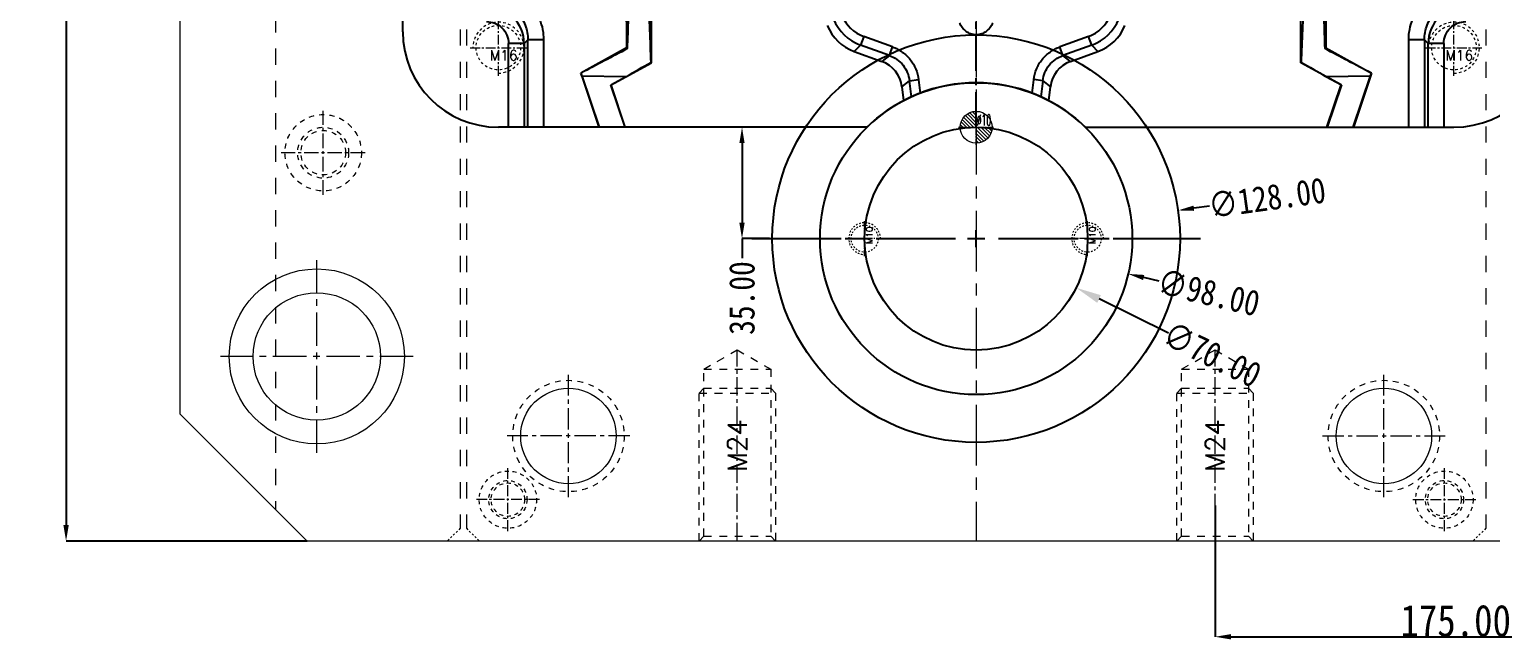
# Model space of a CAD drawing. Header units: millimetres. Extents: x 2667 to 4588, y -8940 to -2822.
# Drawn here: x 3062.3 to 3521.4, y -4825.5 to -4633 of the extents above; entities that cross this region are included whole.
import ezdxf
from ezdxf.enums import TextEntityAlignment as Align

# ---------------------------------------------------------------- set-up
doc = ezdxf.new("R2010")
doc.units = ezdxf.units.MM
doc.header["$LTSCALE"] = 16.335
doc.header["$PDMODE"] = 3
doc.header["$PDSIZE"] = 8
doc.linetypes.add('CENTER', pattern=[0.6, 0.375, -0.075, 0.075, -0.075])
doc.linetypes.add('HIDDEN', pattern=[0.2, 0.1, -0.1])
doc.layers.get('0').update_dxf_attribs({"linetype": 'CONTINUOUS'})
doc.layers.get('Defpoints').update_dxf_attribs({"linetype": 'CONTINUOUS'})
for name, color, linetype, lineweight in [('epin', 13, 'CONTINUOUS', 9), ('moldbase', 7, 'CONTINUOUS', 20), ('screw', 33, 'CONTINUOUS', 13)]:
    doc.layers.add(name, color=color, linetype=linetype, lineweight=lineweight)
doc.styles.get("Standard").update_dxf_attribs({"font": 'txt', "width": 0.85})
doc.styles.add('TXT', font='txt.shx', dxfattribs={"bigfont": 'gbcbig.shx'})
doc.styles.add('TXT05', font='txt.shx', dxfattribs={"width": 0.5, "bigfont": 'gbcbig.shx'})
doc.dimstyles.new('mold', dxfattribs={"dimtxt": 10, "dimasz": 5, "dimexe": 0, "dimexo": 0, "dimgap": 0, "dimtad": 1, "dimzin": 1, "dimdsep": 46, "dimtxsty": 'Standard', "dimcen": 0, "dimclrd": 4, "dimclre": 4, "dimclrt": 6, "dimazin": 0, "dimtfac": 1, "dimtofl": 0, "dimtmove": 0, "dimatfit": 3, "dimfxl": 0, "dimarcsym": 0})
doc.dimstyles.get("Standard").update_dxf_attribs({"dimtxt": 3.5, "dimasz": 3.5, "dimexe": 0.18, "dimexo": 0.0625, "dimgap": 0.09, "dimtad": 1, "dimdsep": 46, "dimtxsty": 'Standard', "dimcen": 0.09, "dimadec": 0, "dimazin": 0, "dimtol": 1, "dimtp": 0.01, "dimtm": 0.01, "dimtfac": 1, "dimtofl": 0, "dimtmove": 0, "dimatfit": 3, "dimfxl": 0, "dimtolj": 1, "dimarcsym": 0})

# ---------------------------------------------------------------- blocks, each defined once
blk = doc.blocks.new('01')
at = {"layer": 'moldbase', "color": 1, "linetype": 'CENTER', "ltscale": 3.109887}
blk.add_line((2987.47, 3033.51), (2987.47, 2533.51), dxfattribs=at)
at = {"layer": 'moldbase', "color": 8, "linetype": 'HIDDEN', "ltscale": 3.109887}
for p, q in [((2825.47, 3029.51), (2825.47, 2537.51)), ((2827.47, 3029.51), (2827.47, 2537.51)), ((3147.47, 3029.51), (3147.47, 2537.51)), ((2767.47, 3023.51), (2767.47, 2543.51))]:
    blk.add_line(p, q, dxfattribs=at)
at = {"layer": 'moldbase'}
for p, q in [((2737.47, 2993.51), (2737.47, 2573.51)), ((2737.47, 2573.51), (2777.47, 2533.51)), ((3197.47, 2533.51), (2777.47, 2533.51))]:
    blk.add_line(p, q, dxfattribs=at)
at = {"layer": 'moldbase', "color": 1, "linetype": 'CENTER', "ltscale": 0.746373}
for p, q in [((2782.47, 2642.31), (2782.47, 2668.71)), ((2795.67, 2655.51), (2769.27, 2655.51))]:
    blk.add_line(p, q, dxfattribs=at)
at = {"layer": 'moldbase', "color": 1, "linetype": 'CENTER', "ltscale": 1.710438}
for p, q in [((2780.47, 2561.26), (2780.47, 2621.76)), ((2810.72, 2591.51), (2750.22, 2591.51))]:
    blk.add_line(p, q, dxfattribs=at)
at = {"layer": 'moldbase', "color": 1, "linetype": 'CENTER', "ltscale": 1.08846}
for p, q in [((2859.47, 2547.26), (2859.47, 2585.76)), ((3115.47, 2547.26), (3115.47, 2585.76)), ((2878.72, 2566.51), (2840.22, 2566.51)), ((3096.22, 2566.51), (3134.72, 2566.51))]:
    blk.add_line(p, q, dxfattribs=at)
at = {"layer": 'moldbase', "color": 1, "linetype": 'CENTER', "ltscale": 0.55978}
for p, q in [((2840.47, 2536.61), (2840.47, 2556.41)), ((3134.47, 2536.61), (3134.47, 2556.41)), ((2850.37, 2546.51), (2830.57, 2546.51)), ((3124.57, 2546.51), (3144.37, 2546.51))]:
    blk.add_line(p, q, dxfattribs=at)
at = {"layer": 'moldbase', "color": 8, "linetype": 'HIDDEN', "ltscale": 0.373186}
for p, q in [((2825.47, 2537.51), (2821.47, 2533.51)), ((2827.47, 2537.51), (2831.47, 2533.51)), ((3147.47, 2537.51), (3143.47, 2533.51))]:
    blk.add_line(p, q, dxfattribs=at)
at = {"layer": 'moldbase', "color": 8, "linetype": 'HIDDEN', "ltscale": 0.995164}
for radius in [12, 8, 7]:
    blk.add_circle((2782.47, 2655.51), radius, dxfattribs=at)
at = {"layer": 'moldbase'}
for centre, radius in [((2780.47, 2591.51), 27.5), ((2780.47, 2591.51), 20), ((2859.47, 2566.51), 15), ((3115.47, 2566.51), 15)]:
    blk.add_circle(centre, radius, dxfattribs=at)
at = {"layer": 'moldbase', "color": 8, "linetype": 'HIDDEN', "ltscale": 1.08846}
for centre in [(2859.47, 2566.51), (3115.47, 2566.51)]:
    blk.add_circle(centre, 17.5, dxfattribs=at)
at = {"layer": 'moldbase', "color": 8, "linetype": 'HIDDEN', "ltscale": 0.746373}
for centre, radius in [((2840.47, 2546.51), 9), ((3134.47, 2546.51), 9), ((2840.47, 2546.51), 6), ((2840.47, 2546.51), 5.25), ((3134.47, 2546.51), 6), ((3134.47, 2546.51), 5.25)]:
    blk.add_circle(centre, radius, dxfattribs=at)
at = {"layer": 'screw', "color": 8, "linetype": 'HIDDEN', "ltscale": 1.492746}
for p, q in [((2901.97, 2587.51), (2912.47, 2593.57)), ((2912.47, 2593.57), (2922.97, 2587.51)), ((3051.97, 2587.51), (3062.47, 2593.57)), ((3062.47, 2593.57), (3072.97, 2587.51)), ((2901.97, 2535.01), (2901.97, 2587.51)), ((2901.97, 2587.51), (2922.97, 2587.51)), ((2922.97, 2587.51), (2922.97, 2535.01)), ((3051.97, 2535.01), (3051.97, 2587.51)), ((3051.97, 2587.51), (3072.97, 2587.51)), ((3072.97, 2587.51), (3072.97, 2535.01)), ((2900.47, 2533.51), (2901.97, 2535.01)), ((2901.97, 2535.01), (2922.97, 2535.01)), ((2922.97, 2535.01), (2924.47, 2533.51)), ((3050.47, 2533.51), (3051.97, 2535.01)), ((3051.97, 2535.01), (3072.97, 2535.01)), ((3072.97, 2535.01), (3074.47, 2533.51))]:
    blk.add_line(p, q, dxfattribs=at)
at = {"layer": 'screw', "color": 1, "linetype": 'CENTER', "ltscale": 0.932966}
for p, q in [((2912.47, 2533.51), (2912.47, 2593.57)), ((3062.47, 2533.51), (3062.47, 2593.57))]:
    blk.add_line(p, q, dxfattribs=at)
at = {"layer": 'screw', "color": 92, "linetype": 'HIDDEN', "ltscale": 1.492746}
for p, q in [((2900.47, 2580.01), (2901.97, 2581.51)), ((2901.97, 2581.51), (2922.97, 2581.51)), ((2922.97, 2581.51), (2924.47, 2580.01)), ((3050.47, 2580.01), (3051.97, 2581.51)), ((3051.97, 2581.51), (3072.97, 2581.51)), ((3072.97, 2581.51), (3074.47, 2580.01)), ((2900.47, 2533.51), (2900.47, 2580.01)), ((2900.47, 2580.01), (2924.47, 2580.01)), ((2924.47, 2580.01), (2924.47, 2533.51)), ((3050.47, 2533.51), (3050.47, 2580.01)), ((3050.47, 2580.01), (3074.47, 2580.01)), ((3074.47, 2580.01), (3074.47, 2533.51))]:
    blk.add_line(p, q, dxfattribs=at)
at = {"layer": 'screw', "color": 6, "linetype": 'HIDDEN', "ltscale": 1.492746, "style": 'TXT'}
for p in [(2912.47, 2563.54), (3062.47, 2563.54)]:
    blk.add_text('M24', height=6, rotation=90, dxfattribs=at).set_placement(p, align=Align.MIDDLE)
blk = doc.blocks.new('*D358')
at = {"color": 4, "linetype": 'Continuous', "lineweight": -2}
for p, q in [((3149.56, -4293.83), (3073.85, -4293.83)), ((3073.85, -4298.83), (3073.85, -4788.83)), ((3149.56, -4793.83), (3073.85, -4793.83))]:
    blk.add_line(p, q, dxfattribs=at)
at = {"color": 4}
for points in [[(3073.02, -4298.83), (3074.69, -4298.83), (3073.85, -4293.83)], [(3073.02, -4788.83), (3074.69, -4788.83), (3073.85, -4793.83)]]:
    blk.add_solid(points, dxfattribs=at)
at = {"layer": 'Defpoints', "color": 0}
for p in [(3149.56, -4293.83), (3073.85, -4793.83), (3149.56, -4793.83)]:
    blk.add_point(p, dxfattribs=at)
at = {"color": 6, "insert": (3068.85, -4535.61), "char_height": 10, "attachment_point": 5, "rotation": 90}
blk.add_mtext('500.00', dxfattribs=at)
blk = doc.blocks.new('*D360')
at = {"color": 0, "lineweight": -2}
blk.add_line((3419.91, -4728.48), (3398.16, -4717.79), dxfattribs=at)
at = {"color": 0}
blk.add_solid([(3398.75, -4716.6), (3397.57, -4718.99), (3390.98, -4714.27)], dxfattribs=at)
at = {"layer": 'Defpoints', "color": 0}
for p in [(3328.15, -4683.4), (3390.98, -4714.27)]:
    blk.add_point(p, dxfattribs=at)
at = {"color": 0, "insert": (3433.65, -4735.23), "char_height": 8, "attachment_point": 5, "rotation": 333.8339}
blk.add_mtext('\\A1;∅70.00', dxfattribs=at)
blk = doc.blocks.new('*D361')
at = {"color": 0, "lineweight": -2}
for p, q in [((3294.66, -4663.83), (3286.06, -4663.83)), ((3286.06, -4668.83), (3286.06, -4693.83)), ((3294.66, -4698.83), (3286.06, -4698.83)), ((3286.06, -4698.83), (3286.06, -4704.93))]:
    blk.add_line(p, q, dxfattribs=at)
at = {"color": 0}
for points in [[(3285.23, -4668.83), (3286.89, -4668.83), (3286.06, -4663.83)], [(3285.23, -4693.83), (3286.89, -4693.83), (3286.06, -4698.83)]]:
    blk.add_solid(points, dxfattribs=at)
at = {"layer": 'Defpoints', "color": 0}
for p in [(3286.06, -4663.83), (3294.66, -4663.83), (3294.66, -4698.83)]:
    blk.add_point(p, dxfattribs=at)
at = {"color": 0, "insert": (3286.06, -4717.49), "char_height": 8, "attachment_point": 5, "rotation": 90}
blk.add_mtext('\\A1;35.00', dxfattribs=at)
blk = doc.blocks.new('*D362')
at = {"color": 0, "lineweight": -2}
for p, q in [((3432.85, -4688.58), (3427.9, -4689.27)), ((3359.56, -4701.51), (3359.56, -4696.16)), ((3356.89, -4698.83), (3362.24, -4698.83))]:
    blk.add_line(p, q, dxfattribs=at)
at = {"color": 0}
blk.add_solid([(3427.78, -4688.45), (3428.01, -4690.1), (3422.95, -4689.96)], dxfattribs=at)
at = {"layer": 'Defpoints', "color": 0}
for p in [(3422.95, -4689.96), (3296.18, -4707.7)]:
    blk.add_point(p, dxfattribs=at)
at = {"color": 0, "insert": (3450.9, -4686.05), "char_height": 8, "attachment_point": 5, "rotation": 7.9652}
blk.add_mtext('\\A1;∅128.00', dxfattribs=at)
blk = doc.blocks.new('*D359')
at = {"color": 0, "lineweight": -2}
for p, q in [((3359.56, -4701.51), (3359.56, -4696.16)), ((3356.89, -4698.83), (3362.24, -4698.83)), ((3417.04, -4712.17), (3412.17, -4711.04))]:
    blk.add_line(p, q, dxfattribs=at)
at = {"color": 0}
blk.add_solid([(3412.35, -4710.23), (3411.98, -4711.85), (3407.3, -4709.91)], dxfattribs=at)
at = {"layer": 'Defpoints', "color": 0}
for p in [(3311.83, -4687.75), (3407.3, -4709.91)]:
    blk.add_point(p, dxfattribs=at)
at = {"color": 0, "insert": (3432.58, -4715.78), "char_height": 8, "attachment_point": 5, "rotation": 346.9328}
blk.add_mtext('\\A1;∅98.00', dxfattribs=at)
blk = doc.blocks.new('screw_m10_g')
at = {"layer": 'screw', "color": 1, "linetype": 'CENTER', "ltscale": 0.310989}
for p, q in [((0, -5.5), (0, 5.5)), ((-5.5, 0), (5.5, 0))]:
    blk.add_line(p, q, dxfattribs=at)
at = {"layer": 'screw', "linetype": 'HIDDEN', "ltscale": 0.310989}
blk.add_circle((0, 0), 4.25, dxfattribs=at)
at = {"layer": 'screw', "color": 92, "linetype": 'HIDDEN', "ltscale": 0.310989}
blk.add_arc((0, 0), 5, 270, 180, dxfattribs=at)
at = {"layer": 'screw', "color": 6, "style": 'TXT'}
blk.add_text('M10', height=2, dxfattribs=at).set_placement((-1.7, -2.5))
blk = doc.blocks.new('epin_ejp_10')
at = {"layer": 'epin'}
h = blk.add_hatch(dxfattribs=at)
h.set_pattern_fill('_ANSI31', color=123, scale=0.25, angle=90, style=0)
h.set_pattern_definition([(135, (4516.491, -51.7531), (-0.56126601, -0.56126601), [])])
h.paths.add_polyline_path([(0, 5, 0.414214), (-5, 0), (0, 0)])
h.paths.add_polyline_path([(5, 0), (0, 0), (0, -5, 0.414214)])
at = {"layer": 'epin', "color": 1, "linetype": 'CENTER', "ltscale": 0.310989}
for p, q in [((0, -5.5), (0, 5.5)), ((-5.5, 0), (5.5, 0))]:
    blk.add_line(p, q, dxfattribs=at)
at = {"layer": 'epin'}
blk.add_circle((0, 0), 5, dxfattribs=at)
at = {"layer": 'epin', "color": 6, "style": 'TXT05', "width": 0.5}
blk.add_text('%%c10', height=3.5, dxfattribs=at).set_placement((0.2, 0.5))
blk = doc.blocks.new('screw_m16_g')
at = {"layer": 'screw', "color": 1, "linetype": 'CENTER', "ltscale": 0.497582}
for p, q in [((0, -8.8), (0, 8.8)), ((-8.8, 0), (8.8, 0))]:
    blk.add_line(p, q, dxfattribs=at)
at = {"layer": 'screw', "color": 33, "linetype": 'HIDDEN', "ltscale": 0.497582}
blk.add_circle((0, 0), 7, dxfattribs=at)
at = {"layer": 'screw', "color": 92, "linetype": 'HIDDEN', "ltscale": 0.497582}
blk.add_arc((0, 0), 8, 270, 180, dxfattribs=at)
at = {"layer": 'screw', "color": 6, "style": 'TXT'}
blk.add_text('M16', height=3.2, dxfattribs=at).set_placement((-2.72, -4))
blk = doc.blocks.new('*D465')
at = {"color": 4, "linetype": 'Continuous', "lineweight": -2}
for p, q in [((3609.56, -4741.84), (3609.56, -4823.91)), ((3434.56, -4782.69), (3434.56, -4823.91)), ((3439.56, -4823.91), (3604.56, -4823.91))]:
    blk.add_line(p, q, dxfattribs=at)
at = {"color": 4}
for points in [[(3439.56, -4823.08), (3439.56, -4824.75), (3434.56, -4823.91)], [(3604.56, -4823.08), (3604.56, -4824.75), (3609.56, -4823.91)]]:
    blk.add_solid(points, dxfattribs=at)
at = {"layer": 'Defpoints', "color": 0}
for p in [(3609.56, -4741.84), (3434.56, -4782.69), (3609.56, -4823.91)]:
    blk.add_point(p, dxfattribs=at)
at = {"color": 6, "insert": (3510.12, -4818.91), "char_height": 10, "attachment_point": 5}
blk.add_mtext('175.00', dxfattribs=at)

msp = doc.modelspace()

# ---------------------------------------------------------------- linework, layer by layer
at = {"color": 1, "linetype": 'CENTER', "ltscale": 1.803734}
msp.add_line((3359.564, -4663.833), (3359.564, -4373.833), dxfattribs=at)
at = {"color": 7, "linetype": 'Continuous'}
for p, q in [((3179.564, -4633.833), (3179.564, -4403.833)), ((3249.726, -4620.645), (3249.771, -4638.935)), ((3469.402, -4620.645), (3469.357, -4638.935)), ((3257.637, -4643.58), (3257.591, -4624.801)), ((3461.491, -4643.58), (3461.538, -4624.801)), ((3217.674, -4637.541), (3218.836, -4636.379)), ((3218.836, -4663.833), (3218.836, -4636.379)), ((3223.76, -4636.379), (3218.836, -4636.379)), ((3223.76, -4636.379), (3223.76, -4663.833)), ((3324.253, -4635.291), (3323.262, -4638.014)), ((3333.319, -4638.591), (3324.255, -4635.292)), ((3394.874, -4635.292), (3385.81, -4638.591)), ((3395.866, -4638.014), (3394.875, -4635.291)), ((3500.293, -4636.379), (3495.369, -4636.379)), ((3495.369, -4663.833), (3495.369, -4636.379)), ((3500.293, -4636.379), (3501.454, -4637.541)), ((3500.293, -4636.379), (3500.293, -4663.833)), ((3212.75, -4663.833), (3212.75, -4637.541)), ((3217.674, -4637.541), (3212.75, -4637.541)), ((3217.674, -4637.541), (3217.674, -4663.833)), ((3249.771, -4638.935), (3235.413, -4646.808)), ((3250.121, -4639.141), (3249.771, -4638.935)), ((3321.311, -4640.035), (3323.262, -4638.014)), ((3321.311, -4640.035), (3329.972, -4643.187)), ((3332.327, -4641.314), (3323.262, -4638.014)), ((3332.327, -4641.314), (3329.972, -4643.187)), ((3332.327, -4641.314), (3333.319, -4638.591)), ((3386.801, -4641.314), (3385.81, -4638.591)), ((3395.866, -4638.014), (3386.801, -4641.314)), ((3389.156, -4643.187), (3386.801, -4641.314)), ((3389.156, -4643.187), (3397.818, -4640.035)), ((3395.866, -4638.014), (3397.818, -4640.035)), ((3469.008, -4639.141), (3469.357, -4638.935)), ((3469.357, -4638.935), (3483.716, -4646.808)), ((3506.378, -4637.541), (3501.454, -4637.541)), ((3501.454, -4663.833), (3501.454, -4637.541)), ((3506.378, -4637.541), (3506.378, -4663.833)), ((3244.951, -4650.535), (3257.637, -4643.58)), ((3257.421, -4643.452), (3257.637, -4643.58)), ((3461.708, -4643.452), (3461.491, -4643.58)), ((3474.177, -4650.535), (3461.491, -4643.58)), ((3235.488, -4646.837), (3235.413, -4646.808)), ((3235.413, -4646.808), (3241.134, -4663.833)), ((3235.73, -4647.639), (3235.488, -4646.837)), ((3235.73, -4647.639), (3241.172, -4663.833)), ((3235.73, -4647.639), (3249.742, -4647.867)), ((3244.907, -4650.518), (3249.742, -4647.867)), ((3244.907, -4650.518), (3244.951, -4650.535)), ((3249.381, -4663.833), (3244.907, -4650.518)), ((3249.42, -4663.833), (3244.951, -4650.535)), ((3336.256, -4651.087), (3338.611, -4649.213)), ((3336.256, -4651.087), (3336.791, -4655.447)), ((3338.611, -4649.213), (3341.487, -4648.86)), ((3339.23, -4654.252), (3338.611, -4649.213)), ((3341.496, -4648.898), (3342.006, -4653.087)), ((3377.122, -4653.087), (3377.633, -4648.898)), ((3380.518, -4649.213), (3377.641, -4648.86)), ((3380.518, -4649.213), (3379.899, -4654.252)), ((3380.518, -4649.213), (3382.873, -4651.087)), ((3382.338, -4655.447), (3382.873, -4651.087)), ((3469.386, -4647.867), (3483.398, -4647.639)), ((3469.386, -4647.867), (3474.222, -4650.518)), ((3469.709, -4663.833), (3474.177, -4650.535)), ((3474.222, -4650.518), (3469.748, -4663.833)), ((3474.222, -4650.518), (3474.177, -4650.535)), ((3477.957, -4663.833), (3483.398, -4647.639)), ((3483.716, -4646.808), (3477.995, -4663.833)), ((3483.398, -4647.639), (3483.641, -4646.837)), ((3483.641, -4646.837), (3483.716, -4646.808)), ((3325.271, -4663.833), (3209.564, -4663.833)), ((3393.857, -4663.833), (3509.564, -4663.833))]:
    msp.add_line(p, q, dxfattribs=at)
at = {"color": 1, "linetype": 'CENTER', "ltscale": 3.980655}
msp.add_line((3289.164, -4698.833), (3429.964, -4698.833), dxfattribs=at)
at = {"color": 1, "linetype": 'CENTER', "ltscale": 3.669666}
msp.add_line((3294.664, -4698.833), (3424.464, -4698.833), dxfattribs=at)
for radius in [64, 49, 35]:
    msp.add_circle((3359.564, -4698.833), radius)
at = {"color": 7, "linetype": 'Continuous'}
for centre, radius, start, end in [((-974.988, -4504.482), 4227.254, 358.174537, 358.434012), ((6368.415, -4518.099), 3113.518, 181.935523, 182.307395), ((350.673, -4518.098), 3113.559, 357.692608, 358.064474), ((7651.329, -4505.749), 4184.448, 181.56466, 181.826791), ((3205.721, -4637.677), 11.954, 0.65224, 89.34776), ((3513.408, -4637.677), 11.954, 90.65224, 179.34776), ((3328.345, -4624.267), 14.656, 202.29094, 249.70908), ((3328.19, -4624.428), 11.555, 201.91192, 250.08945), ((3390.939, -4624.428), 11.555, 289.91192, 338.08945), ((3390.784, -4624.267), 14.656, 290.29094, 337.70908), ((3209.564, -4633.833), 30, 180, 270), ((3509.564, -4633.833), 30, 270, 0), ((5364.541, -8677.035), 4558, 117.638543, 117.846373), ((1354.595, -8677.022), 4557.985, 62.153627, 62.361458), ((1500.303, -1596.398), 3517.386, 299.8261, 299.970384), ((5218.826, -1596.398), 3517.386, 240.029616, 240.1739), ((3359.564, -4698.833), 49, 45.58469, 134.41531)]:
    msp.add_arc(centre, radius, start, end, dxfattribs=at)
for centre, major_axis, ratio, start_param, end_param in [((3327.058, -4625.6), (10.859, 11.245), 0.9595758, -3.5453512, -2.7378341), ((3392.071, -4625.6), (-10.859, 11.245), 0.9595758, -3.5453512, -2.7378341), ((3326.032, -4652.77), (8.203, 6.525), 0.9540012, -0.5290285, 0.5290285), ((3393.097, -4652.77), (-8.203, 6.525), 0.9540012, -0.5290285, 0.5290285)]:
    msp.add_ellipse(centre, major_axis=major_axis, ratio=ratio, start_param=start_param, end_param=end_param, dxfattribs=at)
for points, knots in [([(3207.018, -4619.637), (3208.113, -4619.638), (3210.31, -4619.848), (3213.479, -4620.792), (3216.403, -4622.339), (3218.964, -4624.433), (3221.058, -4626.994), (3222.605, -4629.918), (3223.549, -4633.087), (3223.76, -4635.284), (3223.76, -4636.379)], [0, 0, 0, 0, 0.1249889, 0.2500107, 0.3749993, 0.4999941, 0.6249898, 0.7499795, 0.875007, 1, 1, 1, 1]), ([(3495.369, -4636.379), (3495.369, -4635.284), (3495.58, -4633.087), (3496.523, -4629.918), (3498.07, -4626.994), (3500.165, -4624.433), (3502.725, -4622.339), (3505.649, -4620.792), (3508.818, -4619.848), (3511.015, -4619.638), (3512.111, -4619.637)], [0, 0, 0, 0, 0.1249889, 0.2500107, 0.3749993, 0.4999941, 0.6249898, 0.7499795, 0.875007, 1, 1, 1, 1]), ([(3207.018, -4624.562), (3208.568, -4624.543), (3211.703, -4625.103), (3215.684, -4627.713), (3218.294, -4631.694), (3218.854, -4634.829), (3218.836, -4636.379)], [0, 0, 0, 0, 0.250669, 0.4999983, 0.749328, 1, 1, 1, 1]), ([(3500.293, -4636.379), (3500.274, -4634.829), (3500.834, -4631.694), (3503.445, -4627.713), (3507.425, -4625.103), (3510.561, -4624.543), (3512.111, -4624.562)], [0, 0, 0, 0, 0.250669, 0.4999983, 0.749328, 1, 1, 1, 1]), ([(3205.857, -4630.647), (3206.756, -4630.647), (3208.572, -4630.996), (3210.872, -4632.525), (3212.401, -4634.825), (3212.75, -4636.641), (3212.75, -4637.541)], [0, 0, 0, 0, 0.2504357, 0.4999982, 0.7495638, 1, 1, 1, 1]), ([(3364.817, -4631.107), (3364.583, -4631.618), (3363.986, -4632.586), (3362.768, -4633.781), (3361.255, -4634.585), (3359.563, -4634.874), (3357.87, -4634.585), (3356.363, -4633.777), (3355.135, -4632.59), (3354.564, -4631.609), (3354.312, -4631.107)], [0, 0, 0, 0, 0.1250546, 0.2501936, 0.3752143, 0.5001483, 0.6250613, 0.7499557, 0.8748999, 1, 1, 1, 1]), ([(3506.378, -4637.541), (3506.379, -4636.641), (3506.728, -4634.825), (3508.257, -4632.525), (3510.557, -4630.996), (3512.373, -4630.647), (3513.272, -4630.647)], [0, 0, 0, 0, 0.2504357, 0.4999982, 0.7495638, 1, 1, 1, 1]), ([(3332.327, -4641.314), (3333.164, -4641.607), (3334.761, -4642.429), (3336.723, -4644.266), (3338.071, -4646.592), (3338.513, -4648.332), (3338.611, -4649.213)], [0, 0, 0, 0, 0.2505657, 0.4999918, 0.7494456, 1, 1, 1, 1]), ([(3333.319, -4638.591), (3334.4, -4638.984), (3336.469, -4640.068), (3338.998, -4642.482), (3340.771, -4645.495), (3341.356, -4647.756), (3341.496, -4648.898)], [0, 0, 0, 0, 0.250013, 0.4999957, 0.7499709, 1, 1, 1, 1]), ([(3377.633, -4648.898), (3377.773, -4647.755), (3378.358, -4645.495), (3380.131, -4642.482), (3382.66, -4640.068), (3384.729, -4638.984), (3385.81, -4638.591)], [0, 0, 0, 0, 0.250033, 0.50001, 0.749991, 1, 1, 1, 1]), ([(3380.518, -4649.213), (3380.615, -4648.332), (3381.058, -4646.591), (3382.406, -4644.266), (3384.368, -4642.43), (3385.965, -4641.607), (3386.801, -4641.314)], [0, 0, 0, 0, 0.2505649, 0.4999946, 0.7494467, 1, 1, 1, 1])]:
    msp.add_open_spline(points, degree=3, knots=knots, dxfattribs=at)

# ---------------------------------------------------------------- block references
msp.add_blockref('01', (372.099, -7327.34))
at = {"layer": 'epin'}
msp.add_blockref('epin_ejp_10', (3359.564, -4663.833), dxfattribs=at)
at = {"layer": 'screw'}
for p in [(3209.564, -4638.833), (3509.564, -4638.833)]:
    msp.add_blockref('screw_m16_g', p, dxfattribs=at)
at = {"layer": 'screw', "color": 4, "rotation": 90}
for p in [(3324.564, -4698.833), (3394.564, -4698.833)]:
    msp.add_blockref('screw_m10_g', p, dxfattribs=at)

# ---------------------------------------------------------------- dimensions: what is measured, and where the dimension line sits
dim = msp.add_linear_dim(base=(3073.852, -4793.833), p1=(3149.564, -4293.833), p2=(3149.564, -4793.833), angle=90, dimstyle='mold')
dim.commit()
dim.dimension.update_dxf_attribs({"geometry": '*D358', "text_midpoint": (3073.852, -4535.611), "dimtype": 160})
dim = msp.add_linear_dim(base=(3286.059, -4663.833), p1=(3294.664, -4698.833), p2=(3294.664, -4663.833), angle=90, dimstyle='Standard', override={"dimtxt": 8, "dimasz": 5, "dimexe": 0, "dimexo": 0, "dimtad": 0, "dimzin": 0, "dimcen": 2.673, "dimtol": 0, "dimtzin": 0})
dim.commit()
dim.dimension.update_dxf_attribs({"geometry": '*D361', "text_midpoint": (3286.059, -4717.488), "dimtype": 160})
for p1, p2, picture, middle in [((3296.182, -4707.702), (3422.947, -4689.964), '*D362', (3450.898, -4686.054)), ((3311.833, -4687.754), (3407.295, -4709.912), '*D359', (3432.58, -4715.78))]:
    dim = msp.add_diameter_dim_2p(p1=p1, p2=p2, dimstyle='Standard', override={"dimtxt": 8, "dimasz": 5, "dimexe": 0, "dimexo": 0, "dimtad": 0, "dimzin": 0, "dimcen": 2.673, "dimtol": 0, "dimtzin": 0})
    dim.commit()
    dim.dimension.update_dxf_attribs({"geometry": picture, "text_midpoint": middle})
dim = msp.add_diameter_dim_2p(p1=(3328.151, -4683.399), p2=(3390.977, -4714.267), dimstyle='Standard', override={"dimtxt": 8, "dimasz": 8, "dimexe": 0, "dimexo": 0, "dimgap": 0, "dimtad": 0, "dimzin": 0, "dimcen": 0, "dimtol": 0, "dimtzin": 0})
dim.commit()
dim.dimension.update_dxf_attribs({"geometry": '*D360', "text_midpoint": (3433.646, -4735.231), "dimtype": 163})
dim = msp.add_linear_dim(base=(3609.564, -4823.914), p1=(3434.564, -4782.69), p2=(3609.564, -4741.84), dimstyle='mold')
dim.commit()
dim.dimension.update_dxf_attribs({"geometry": '*D465', "text_midpoint": (3510.122, -4823.914), "dimtype": 160})

doc.saveas('drawing.dxf')
